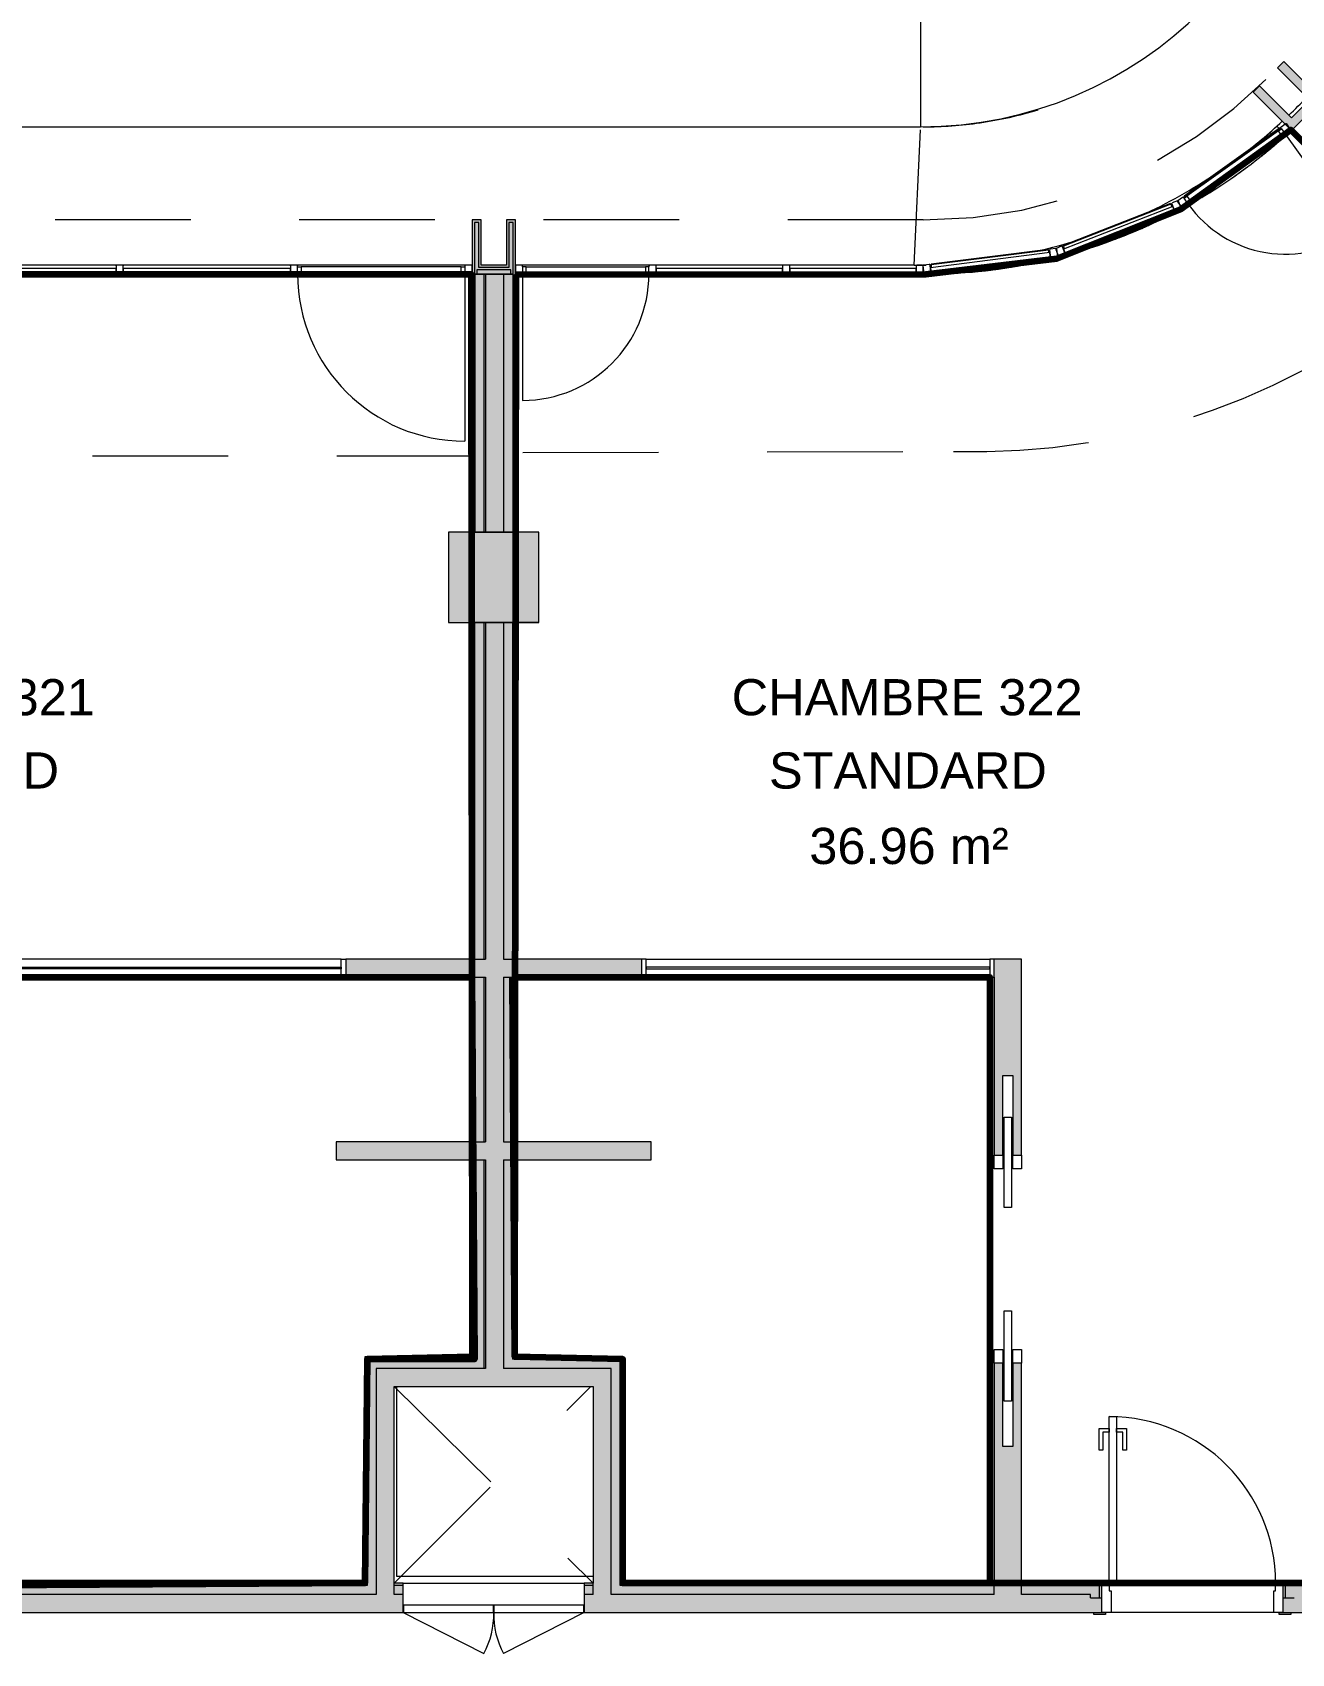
# Model space of a CAD drawing. Header units: metres. Extents: x -227.9 to -140, y 38 to 92.1.
# Drawn here: x -188.47 to -181.51, y 51.89 to 60.85 of the extents above; entities that cross this region are included whole.
import ezdxf

# ---------------------------------------------------------------- set-up
doc = ezdxf.new("R2010")
doc.units = ezdxf.units.M
doc.linetypes.add('JIS_02_0.7', pattern=[1.35, 0.75, -0.6])
for name, color, linetype, lineweight in [('A-AREA-IDEN', 7, 'Continuous', 9), ('A-COLS', 7, 'Continuous', 5), ('A-DOOR', 7, 'Continuous', 5), ('A-FLOR', 7, 'Continuous', 5), ('A-GLAZ', 7, 'Continuous', 5), ('A-GLAZ-CURT', 7, 'Continuous', 5), ('A-GLAZ-CWMG', 7, 'Continuous', 5), ('A-ROOF', 7, 'Continuous', 5), ('A-WALL', 7, 'Continuous', 5), ('A-WALL-PATT', 7, 'Continuous', 13), ('I-WALL', 7, 'Continuous', 5), ('S-COLS', 7, 'Continuous', 5)]:
    doc.layers.add(name, color=color, linetype=linetype, lineweight=lineweight)
doc.layers.add('A-DETL', color=94, linetype='Continuous', lineweight=5, true_color=0x00a600)
doc.layers.add('A-DETL-MBND', color=9, linetype='Continuous', lineweight=5, true_color=0xc0c0c0)
doc.layers.add('Chambre', color=40, linetype='Continuous')
doc.layers.add('SDB', color=230, linetype='Continuous')
doc.styles.add('Arial_1', font='arial.ttf', dxfattribs={"height": 0.2})

msp = doc.modelspace()

# ---------------------------------------------------------------- hatches: boundary and pattern name
at = {"layer": 'A-COLS', "true_color": 0x808080}
msp.add_hatch(color=8, dxfattribs=at).paths.add_polyline_path([(-181.5088, 60.3085), (-181.3391, 60.4782), (-181.5513, 60.6904), (-181.5866, 60.655), (-181.4098, 60.4782), (-181.5088, 60.3792), (-181.6856, 60.556), (-181.721, 60.5206), (-181.5414, 60.3411)])
at = {"layer": 'A-WALL', "true_color": 0x808080}
for points in [[(-186.0394, 59.5135), (-186.0264, 59.5135), (-186.0264, 59.8005), (-186.0024, 59.8005), (-186.0024, 59.5505), (-185.8364, 59.5505), (-185.8364, 59.8005), (-185.8124, 59.8005), (-185.8124, 59.5135), (-185.7994, 59.5135), (-185.7994, 59.8135), (-185.8494, 59.8135), (-185.8494, 59.5635), (-185.9894, 59.5635), (-185.9894, 59.8135), (-186.0394, 59.8135), (-186.0394, 59.5701)], [(-186.0134, 59.5135), (-186.0134, 59.5375), (-185.8254, 59.5375), (-185.8254, 59.5135), (-185.8124, 59.5135), (-185.8124, 59.8005), (-185.8364, 59.8005), (-185.8364, 59.5505), (-186.0024, 59.5505), (-186.0024, 59.8005), (-186.0264, 59.8005), (-186.0264, 59.5135), (-186.0244, 59.5135)], [(-185.9644, 59.5135), (-185.8254, 59.5135), (-185.8254, 59.5375), (-186.0134, 59.5375), (-186.0134, 59.5135), (-185.9744, 59.5135)]]:
    msp.add_hatch(color=8, dxfattribs=at).paths.add_polyline_path(points)
at = {"layer": 'A-WALL-PATT', "lineweight": 5, "true_color": 0xaaaaaa}
msp.add_hatch(color=253, dxfattribs=at).paths.add_polyline_path([(-185.9744, 58.0885), (-185.9644, 58.0885), (-185.9644, 59.5135), (-185.9744, 59.5135), (-185.9744, 58.4985)])
h = msp.add_hatch(color=253, dxfattribs=at)
h.paths.add_polyline_path([(-185.9647, 53.4646), (-185.9647, 54.6175), (-185.9747, 54.6175), (-185.9747, 53.4646)])
h.paths.add_polyline_path([(-185.9747, 54.7175), (-185.9647, 54.7175), (-185.9647, 55.6275), (-185.9747, 55.6275), (-185.9747, 55.2836)])
h.paths.add_polyline_path([(-185.9647, 55.7275), (-185.9647, 57.5876), (-185.9747, 57.5876), (-185.9747, 55.7275)])
at = {"layer": 'I-WALL', "true_color": 0xaaaaaa}
for points in [[(-186.0244, 58.0885), (-186.0244, 59.5135), (-186.0374, 59.5135), (-186.0374, 58.0885)], [(-186.0244, 58.0885), (-185.9744, 58.0885), (-185.9744, 59.5135), (-186.0244, 59.5135), (-186.0244, 58.4985)], [(-185.9644, 58.0885), (-185.8644, 58.0885), (-185.8644, 59.5135), (-185.9644, 59.5135), (-185.9644, 58.4985)], [(-185.8144, 58.0885), (-185.8144, 59.5135), (-185.8644, 59.5135), (-185.8644, 58.0885)], [(-185.8144, 58.0885), (-185.8014, 58.0885), (-185.8014, 59.5135), (-185.8144, 59.5135), (-185.8144, 58.4985)], [(-185.9647, 53.4646), (-185.8647, 53.4646), (-185.8647, 57.5876), (-185.9647, 57.5876), (-185.9647, 53.5276)], [(-185.9647, 54.6175), (-185.9647, 54.7175), (-186.7897, 54.7175), (-186.7897, 54.6175), (-185.9747, 54.6175)], [(-185.8147, 54.6175), (-185.0497, 54.6175), (-185.0497, 54.7175), (-185.8647, 54.7175), (-185.8647, 54.6175)], [(-186.6324, 52.2776), (-186.6194, 52.2776), (-186.6194, 53.5276), (-186.6324, 53.5276), (-186.6324, 53.1404)], [(-186.6194, 52.2646), (-186.5694, 52.2646), (-186.5694, 53.5146), (-186.6194, 53.5146), (-186.6194, 52.2776)], [(-185.2064, 52.2776), (-185.2064, 53.5146), (-185.2194, 53.5146), (-185.2194, 52.2776)], [(-186.5694, 52.2146), (-186.4694, 52.2146), (-186.4694, 53.4646), (-186.5694, 53.4646), (-186.5694, 52.2646)], [(-185.3694, 53.3646), (-185.2694, 53.3646), (-185.2694, 53.4646), (-186.4694, 53.4646), (-186.4694, 53.3646), (-185.7176, 53.3646)], [(-185.2694, 52.2646), (-185.2194, 52.2646), (-185.2194, 53.4646), (-185.2694, 53.4646), (-185.2694, 52.2776)], [(-185.3694, 52.2146), (-185.2694, 52.2146), (-185.2694, 53.3646), (-185.3694, 53.3646), (-185.3694, 52.2646)]]:
    msp.add_hatch(color=253, dxfattribs=at).paths.add_polyline_path(points)
h = msp.add_hatch(color=253, dxfattribs=at)
h.paths.add_polyline_path([(-186.0247, 53.5276), (-186.0247, 54.6175), (-186.0377, 54.6175), (-186.0377, 53.5276)])
h.paths.add_polyline_path([(-186.0377, 54.7175), (-186.0247, 54.7175), (-186.0247, 55.6275), (-186.0377, 55.6275), (-186.0377, 55.2836)])
h.paths.add_polyline_path([(-186.0247, 55.7275), (-186.0247, 57.5876), (-186.0377, 57.5876), (-186.0377, 55.7275)])
h = msp.add_hatch(color=253, dxfattribs=at)
h.paths.add_polyline_path([(-185.9747, 53.5146), (-185.9747, 54.6175), (-186.0247, 54.6175), (-186.0247, 53.5146)])
h.paths.add_polyline_path([(-186.0247, 54.7175), (-185.9747, 54.7175), (-185.9747, 55.6275), (-186.0247, 55.6275), (-186.0247, 55.2836)])
h.paths.add_polyline_path([(-185.9747, 55.7275), (-185.9747, 57.5876), (-186.0247, 57.5876), (-186.0247, 55.7275)])
h = msp.add_hatch(color=253, dxfattribs=at)
h.paths.add_polyline_path([(-185.8147, 53.5146), (-185.8147, 54.6175), (-185.8647, 54.6175), (-185.8647, 53.5146)])
h.paths.add_polyline_path([(-185.8147, 54.7175), (-185.8147, 55.6275), (-185.8647, 55.6275), (-185.8647, 54.7175)])
h.paths.add_polyline_path([(-185.8147, 55.7275), (-185.8147, 57.5876), (-185.8647, 57.5876), (-185.8647, 55.7275)])
h = msp.add_hatch(color=253, dxfattribs=at)
h.paths.add_polyline_path([(-185.8147, 53.5276), (-185.8017, 53.5276), (-185.8017, 54.6175), (-185.8147, 54.6175), (-185.8147, 53.6762)])
h.paths.add_polyline_path([(-185.8147, 54.7175), (-185.8017, 54.7175), (-185.8017, 55.6275), (-185.8147, 55.6275), (-185.8147, 55.2836)])
h.paths.add_polyline_path([(-185.8017, 55.7275), (-185.8017, 57.5876), (-185.8147, 57.5876), (-185.8147, 55.7275)])
h = msp.add_hatch(color=253, dxfattribs=at)
h.paths.add_polyline_path([(-188.6877, 55.6275), (-188.6877, 55.7275), (-188.8377, 55.7275), (-188.8377, 55.6275)])
h.paths.add_polyline_path([(-186.7377, 55.6275), (-185.9647, 55.6275), (-185.9647, 55.7275), (-186.7377, 55.7275)])
h = msp.add_hatch(color=253, dxfattribs=at)
h.paths.add_polyline_path([(-183.0017, 55.6275), (-183.0017, 55.7275), (-183.1517, 55.7275), (-183.1517, 55.6275)])
h.paths.add_polyline_path([(-185.8017, 55.6275), (-185.1017, 55.6275), (-185.1017, 55.7275), (-185.8647, 55.7275), (-185.8647, 55.6275), (-185.8147, 55.6275)])
h = msp.add_hatch(color=253, dxfattribs=at)
h.paths.add_polyline_path([(-183.1517, 52.2146), (-183.0017, 52.2146), (-183.0017, 53.4934), (-183.0492, 53.4934), (-183.0492, 53.0334), (-183.1042, 53.0334), (-183.1042, 53.4934), (-183.1517, 53.4934), (-183.1517, 52.2646)])
h.paths.add_polyline_path([(-183.0017, 54.6434), (-183.0017, 55.6275), (-183.1517, 55.6275), (-183.1517, 54.6434), (-183.1042, 54.6434), (-183.1042, 55.0834), (-183.0492, 55.0834), (-183.0492, 54.6434)])
h = msp.add_hatch(color=253, dxfattribs=at)
h.paths.add_polyline_path([(-185.2194, 53.5146), (-185.2064, 53.5146), (-185.2064, 53.5276), (-185.8147, 53.5276), (-185.8147, 53.5146), (-185.7176, 53.5146)])
h.paths.add_polyline_path([(-186.4694, 53.5146), (-186.0247, 53.5146), (-186.0247, 53.5276), (-186.6194, 53.5276), (-186.6194, 53.5146), (-186.5399, 53.5146)])
h = msp.add_hatch(color=253, dxfattribs=at)
h.paths.add_polyline_path([(-185.2694, 53.4646), (-185.2194, 53.4646), (-185.2194, 53.5146), (-185.8647, 53.5146), (-185.8647, 53.4646), (-185.7176, 53.4646)])
h.paths.add_polyline_path([(-186.4694, 53.4646), (-185.9747, 53.4646), (-185.9747, 53.5146), (-186.5694, 53.5146), (-186.5694, 53.4646), (-186.5399, 53.4646)])
h = msp.add_hatch(color=253, dxfattribs=at)
h.paths.add_polyline_path([(-181.4934, 52.1961), (-181.4934, 52.2146), (-180.6325, 52.2146), (-180.6325, 52.2646), (-181.5434, 52.2646), (-181.5434, 52.1961)])
h.paths.add_polyline_path([(-182.6194, 52.1961), (-182.5694, 52.1961), (-182.5694, 52.2646), (-183.0017, 52.2646), (-183.0017, 52.2146), (-182.6194, 52.2146)])
h.paths.add_polyline_path([(-189.2694, 52.1961), (-189.2194, 52.1961), (-189.2194, 52.2146), (-188.8377, 52.2146), (-188.8377, 52.2646), (-189.2694, 52.2646)])
h.paths.add_polyline_path([(-190.2954, 52.1961), (-190.2954, 52.2646), (-190.9647, 52.2646), (-190.9647, 52.2146), (-190.3454, 52.2146), (-190.3454, 52.1961)])
h.paths.add_polyline_path([(-192.7694, 52.1961), (-192.7694, 52.2646), (-193.2014, 52.2646), (-193.2014, 52.2146), (-192.8194, 52.2146), (-192.8194, 52.1961)])
h.paths.add_polyline_path([(-191.6934, 52.1961), (-191.6934, 52.2146), (-191.0747, 52.2146), (-191.0747, 52.2646), (-191.7434, 52.2646), (-191.7434, 52.1961)])
h.paths.add_polyline_path([(-200.5454, 52.1961), (-200.4954, 52.1961), (-200.4954, 52.2646), (-201.1644, 52.2646), (-201.1644, 52.2146), (-200.5454, 52.2146)])
h.paths.add_polyline_path([(-202.9694, 52.1961), (-202.9694, 52.2646), (-203.4064, 52.2646), (-203.4064, 52.2146), (-203.0194, 52.2146), (-203.0194, 52.1961), (-202.9855, 52.1961)])
h.paths.add_polyline_path([(-199.4694, 52.1961), (-199.4194, 52.1961), (-199.4194, 52.2146), (-199.0374, 52.2146), (-199.0374, 52.2646), (-199.4694, 52.2646)])
h.paths.add_polyline_path([(-201.9434, 52.1961), (-201.8934, 52.1961), (-201.8934, 52.2146), (-201.2744, 52.2146), (-201.2744, 52.2646), (-201.9434, 52.2646)])
h.paths.add_polyline_path([(-207.0969, 52.1961), (-207.0539, 52.1961), (-207.0539, 52.2146), (-206.9544, 52.2146), (-206.9544, 52.2646), (-207.1039, 52.2646), (-207.1039, 52.1961)])
h.paths.add_polyline_path([(-208.5299, 52.1961), (-208.5299, 52.2646), (-216.9694, 52.2646), (-216.9694, 52.2146), (-208.5799, 52.2146), (-208.5799, 52.1961)])
h.paths.add_polyline_path([(-183.1517, 52.2146), (-183.1517, 52.2646), (-185.2694, 52.2646), (-185.2694, 52.2146), (-183.2507, 52.2146)])
h.paths.add_polyline_path([(-185.3694, 52.2146), (-185.3694, 52.2646), (-185.4194, 52.2646), (-185.4194, 52.2146)])
h.paths.add_polyline_path([(-186.4694, 52.2146), (-186.4194, 52.2146), (-186.4194, 52.2646), (-186.4694, 52.2646)])
h.paths.add_polyline_path([(-186.5694, 52.2146), (-186.5694, 52.2646), (-188.6877, 52.2646), (-188.6877, 52.2146), (-187.3622, 52.2146)])
h.paths.add_polyline_path([(-193.3514, 52.2146), (-193.3514, 52.2646), (-195.4694, 52.2646), (-195.4694, 52.2146), (-193.9404, 52.2146)])
h.paths.add_polyline_path([(-195.6194, 52.2146), (-195.5694, 52.2146), (-195.5694, 52.2646), (-195.6194, 52.2646)])
h.paths.add_polyline_path([(-197.2295, 52.2146), (-196.7694, 52.2146), (-196.7694, 52.2646), (-198.8874, 52.2646), (-198.8874, 52.2146), (-198.8741, 52.2146)])
h.paths.add_polyline_path([(-196.6694, 52.2146), (-196.6194, 52.2146), (-196.6194, 52.2646), (-196.6694, 52.2646)])
h.paths.add_polyline_path([(-203.5564, 52.2146), (-203.5564, 52.2646), (-205.6694, 52.2646), (-205.6694, 52.2146), (-203.8078, 52.2146)])
h.paths.add_polyline_path([(-205.8119, 52.2146), (-205.7694, 52.2146), (-205.7694, 52.2646), (-205.8119, 52.2646)])
h.paths.add_polyline_path([(-206.8119, 52.2146), (-206.8119, 52.2646), (-206.8544, 52.2646), (-206.8544, 52.2146)])
h = msp.add_hatch(color=253, dxfattribs=at)
h.paths.add_polyline_path([(-181.5564, 52.1961), (-181.5434, 52.1961), (-181.5434, 52.2646), (-180.6825, 52.2646), (-180.6825, 52.2776), (-181.5564, 52.2776), (-181.5564, 52.2338)])
h.paths.add_polyline_path([(-182.5694, 52.1961), (-182.5564, 52.1961), (-182.5564, 52.2776), (-183.0017, 52.2776), (-183.0017, 52.2646), (-182.5694, 52.2646), (-182.5694, 52.2338)])
h.paths.add_polyline_path([(-189.2694, 52.1961), (-189.2694, 52.2646), (-188.8377, 52.2646), (-188.8377, 52.2776), (-189.2824, 52.2776), (-189.2824, 52.1961)])
h.paths.add_polyline_path([(-192.7564, 52.1961), (-192.7564, 52.2776), (-193.2014, 52.2776), (-193.2014, 52.2646), (-192.7694, 52.2646), (-192.7694, 52.1961)])
h.paths.add_polyline_path([(-190.2824, 52.1961), (-190.2824, 52.2776), (-190.9147, 52.2776), (-190.9147, 52.2646), (-190.2954, 52.2646), (-190.2954, 52.1961)])
h.paths.add_polyline_path([(-191.7564, 52.1961), (-191.7434, 52.1961), (-191.7434, 52.2646), (-191.1247, 52.2646), (-191.1247, 52.2776), (-191.7564, 52.2776), (-191.7564, 52.2338)])
h.paths.add_polyline_path([(-200.4824, 52.1961), (-200.4824, 52.2776), (-201.1144, 52.2776), (-201.1144, 52.2646), (-200.4954, 52.2646), (-200.4954, 52.1961)])
h.paths.add_polyline_path([(-201.9434, 52.1961), (-201.9434, 52.2646), (-201.3244, 52.2646), (-201.3244, 52.2776), (-201.9564, 52.2776), (-201.9564, 52.1961)])
h.paths.add_polyline_path([(-202.9564, 52.1961), (-202.9564, 52.2776), (-203.4064, 52.2776), (-203.4064, 52.2646), (-202.9694, 52.2646), (-202.9694, 52.1961)])
h.paths.add_polyline_path([(-199.4824, 52.1961), (-199.4694, 52.1961), (-199.4694, 52.2646), (-199.0374, 52.2646), (-199.0374, 52.2776), (-199.4824, 52.2776), (-199.4824, 52.2338)])
h.paths.add_polyline_path([(-207.1039, 52.1961), (-207.1039, 52.2646), (-207.0044, 52.2646), (-207.0044, 52.2776), (-207.1169, 52.2776), (-207.1169, 52.1961)])
h.paths.add_polyline_path([(-208.5169, 52.1961), (-208.5169, 52.2776), (-216.9194, 52.2776), (-216.9194, 52.2646), (-208.5299, 52.2646), (-208.5299, 52.1961)])
h.paths.add_polyline_path([(-183.1517, 52.2646), (-183.1517, 52.2776), (-185.2194, 52.2776), (-185.2194, 52.2646), (-183.2507, 52.2646)])
h.paths.add_polyline_path([(-185.4194, 52.2646), (-185.3694, 52.2646), (-185.3694, 52.2776), (-185.4194, 52.2776)])
h.paths.add_polyline_path([(-186.4694, 52.2646), (-186.4194, 52.2646), (-186.4194, 52.2776), (-186.4694, 52.2776)])
h.paths.add_polyline_path([(-186.6194, 52.2646), (-186.6194, 52.2776), (-188.6877, 52.2776), (-188.6877, 52.2646), (-187.3622, 52.2646)])
h.paths.add_polyline_path([(-195.585, 52.2646), (-195.5694, 52.2646), (-195.5694, 52.2776), (-195.6194, 52.2776), (-195.6194, 52.2646)])
h.paths.add_polyline_path([(-195.4194, 52.2646), (-193.3514, 52.2646), (-193.3514, 52.2776), (-195.4194, 52.2776)])
h.paths.add_polyline_path([(-196.8194, 52.2646), (-196.8194, 52.2776), (-198.8874, 52.2776), (-198.8874, 52.2646), (-197.2295, 52.2646)])
h.paths.add_polyline_path([(-196.6694, 52.2646), (-196.6194, 52.2646), (-196.6194, 52.2776), (-196.6694, 52.2776)])
h.paths.add_polyline_path([(-203.5564, 52.2646), (-203.5564, 52.2776), (-205.6194, 52.2776), (-205.6194, 52.2646), (-203.8078, 52.2646)])
h.paths.add_polyline_path([(-206.8119, 52.2646), (-206.8119, 52.2776), (-206.8544, 52.2776), (-206.8544, 52.2646)])
h.paths.add_polyline_path([(-205.7694, 52.2646), (-205.7694, 52.2776), (-205.8119, 52.2776), (-205.8119, 52.2646)])
h = msp.add_hatch(color=253, dxfattribs=at)
h.paths.add_polyline_path([(-180.5325, 52.1146), (-180.5325, 52.2146), (-181.4934, 52.2146), (-181.4934, 52.1961), (-181.5564, 52.1961), (-181.5564, 52.1146), (-180.7839, 52.1146)])
h.paths.add_polyline_path([(-182.5564, 52.1146), (-182.5564, 52.1961), (-182.6194, 52.1961), (-182.6194, 52.2146), (-185.4194, 52.2146), (-185.4194, 52.1146), (-182.6014, 52.1146)])
h.paths.add_polyline_path([(-187.3622, 52.1146), (-186.4194, 52.1146), (-186.4194, 52.2146), (-189.2194, 52.2146), (-189.2194, 52.1961), (-189.2824, 52.1961), (-189.2824, 52.1146), (-189.0067, 52.1146)])
h.paths.add_polyline_path([(-191.0624, 52.1146), (-190.2824, 52.1146), (-190.2824, 52.1961), (-190.3454, 52.1961), (-190.3454, 52.2146), (-191.6934, 52.2146), (-191.6934, 52.1961), (-191.7564, 52.1961), (-191.7564, 52.1146), (-191.4736, 52.1146)])
h.paths.add_polyline_path([(-193.9404, 52.1146), (-192.7564, 52.1146), (-192.7564, 52.1961), (-192.8194, 52.1961), (-192.8194, 52.2146), (-195.6194, 52.2146), (-195.6194, 52.1146), (-195.585, 52.1146)])
h.paths.add_polyline_path([(-197.2295, 52.1146), (-196.6194, 52.1146), (-196.6194, 52.2146), (-199.4194, 52.2146), (-199.4194, 52.1961), (-199.4824, 52.1961), (-199.4824, 52.1146), (-198.8741, 52.1146)])
h.paths.add_polyline_path([(-201.9564, 52.1146), (-200.4824, 52.1146), (-200.4824, 52.1961), (-200.5454, 52.1961), (-200.5454, 52.2146), (-201.8934, 52.2146), (-201.8934, 52.1961), (-201.9564, 52.1961)])
h.paths.add_polyline_path([(-202.9855, 52.1146), (-202.9564, 52.1146), (-202.9564, 52.1961), (-203.0194, 52.1961), (-203.0194, 52.2146), (-205.8119, 52.2146), (-205.8119, 52.1146), (-203.0014, 52.1146)])
h.paths.add_polyline_path([(-206.8119, 52.1146), (-206.8119, 52.2146), (-207.0539, 52.2146), (-207.0539, 52.1961), (-207.1169, 52.1951), (-207.1169, 52.1146), (-207.0969, 52.1146)])
h.paths.add_polyline_path([(-208.7415, 52.1146), (-208.5169, 52.1146), (-208.5169, 52.1961), (-208.5799, 52.1961), (-208.5799, 52.2146), (-217.0694, 52.2146), (-217.0694, 52.1146), (-212.0306, 52.1146)])
at = {"layer": 'S-COLS', "true_color": 0x808080}
msp.add_hatch(color=8, dxfattribs=at).paths.add_polyline_path([(-186.1691, 57.5885), (-185.6691, 57.5885), (-185.6691, 58.0885), (-186.1691, 58.0885)])

# ---------------------------------------------------------------- linework, layer by layer
at = {"layer": 'A-COLS', "lineweight": 13}
for p, q in [((-181.5513, 60.6904), (-181.5866, 60.655)), ((-181.3391, 60.4782), (-181.5513, 60.6904)), ((-181.5866, 60.655), (-181.4098, 60.4782)), ((-181.6856, 60.556), (-181.721, 60.5206)), ((-181.721, 60.5206), (-181.5088, 60.3085)), ((-181.5088, 60.3792), (-181.6856, 60.556)), ((-181.4098, 60.4782), (-181.5088, 60.3792)), ((-181.5088, 60.3085), (-181.3391, 60.4782))]:
    msp.add_line(p, q, dxfattribs=at)
at = {"layer": 'A-DETL', "color": 7, "linetype": 'JIS_02_0.7'}
for p, q in [((-183.5441, 59.8135), (-203.5941, 59.8135)), ((-186.4694, 52.2776), (-185.3824, 53.3646)), ((-186.4694, 53.3646), (-185.3694, 52.2776))]:
    msp.add_line(p, q, dxfattribs=at)
at = {"layer": 'A-DETL', "color": 9, "linetype": 'JIS_02_0.7', "lineweight": 9, "true_color": 0xc0c0c0}
for p, q in [((-185.7578, 58.5279), (-183.3778, 58.5342)), ((-186.0374, 58.5085), (-190.8874, 58.5085))]:
    msp.add_line(p, q, dxfattribs=at)
at = {"layer": 'A-DETL', "color": 7, "linetype": 'JIS_02_0.7'}
msp.add_arc((-183.5441, 62.5135), 2.7, 270, 360, dxfattribs=at)
at = {"layer": 'A-DETL', "color": 9, "linetype": 'JIS_02_0.7', "lineweight": 9, "true_color": 0xc0c0c0}
msp.add_arc((-183.2579, 62.4121), 3.8798, 268.22916, 311.33427, dxfattribs=at)
at = {"layer": 'A-DETL-MBND'}
msp.add_line((-183.5591, 61.0285), (-183.5591, 60.3285), dxfattribs=at)
at = {"layer": 'A-DOOR', "color": 9, "true_color": 0xc0c0c0}
for p, q in [((-181.5809, 60.3062), (-182.0866, 59.9455)), ((-182.0633, 59.913), (-181.5577, 60.2737)), ((-186.0994, 59.5548), (-186.9834, 59.5548)), ((-186.9834, 59.5148), (-186.0994, 59.5148)), ((-185.7394, 59.5548), (-185.081, 59.5548)), ((-185.081, 59.5148), (-185.7394, 59.5148)), ((-183.1517, 54.6434), (-183.1042, 54.6434)), ((-183.1517, 54.5684), (-183.1517, 54.6434)), ((-183.1042, 54.6434), (-183.1042, 54.5684)), ((-183.0492, 54.6434), (-183.0017, 54.6434)), ((-183.0492, 54.5684), (-183.0492, 54.6434)), ((-183.0017, 54.6434), (-183.0017, 54.5684)), ((-183.1042, 54.5684), (-183.1517, 54.5684)), ((-183.0017, 54.5684), (-183.0492, 54.5684)), ((-183.1517, 53.5684), (-183.1042, 53.5684)), ((-183.1517, 53.4934), (-183.1517, 53.5684)), ((-183.1042, 53.5684), (-183.1042, 53.4934)), ((-183.0492, 53.5684), (-183.0017, 53.5684)), ((-183.0492, 53.4934), (-183.0492, 53.5684)), ((-183.0017, 53.5684), (-183.0017, 53.4934)), ((-183.1042, 53.4934), (-183.1517, 53.4934)), ((-183.0017, 53.4934), (-183.0492, 53.4934)), ((-182.6014, 52.2876), (-182.5364, 52.2876)), ((-182.6014, 52.2776), (-182.6014, 52.2876)), ((-182.5364, 52.2776), (-182.6014, 52.2776)), ((-182.5564, 52.1146), (-182.5564, 52.2776)), ((-182.5564, 52.2776), (-182.5164, 52.2776)), ((-182.5364, 52.2876), (-182.5364, 52.2776)), ((-182.5164, 52.2776), (-182.5164, 52.2338)), ((-181.5964, 52.2776), (-181.5564, 52.2776)), ((-181.5964, 52.2338), (-181.5964, 52.2776)), ((-181.5764, 52.2876), (-181.5114, 52.2876)), ((-181.5764, 52.2776), (-181.5764, 52.2876)), ((-181.5114, 52.2776), (-181.5764, 52.2776)), ((-181.5564, 52.2776), (-181.5564, 52.1146)), ((-181.5114, 52.2876), (-181.5114, 52.2776)), ((-182.5164, 52.2338), (-182.5064, 52.2338)), ((-182.5064, 52.2338), (-182.5064, 52.1146)), ((-181.6064, 52.2338), (-181.5964, 52.2338)), ((-181.6064, 52.1146), (-181.6064, 52.2338)), ((-186.4194, 52.1146), (-185.9739, 51.8876)), ((-185.4194, 52.1146), (-185.8649, 51.8876)), ((-182.6014, 52.1146), (-182.5364, 52.1146)), ((-182.6014, 52.1046), (-182.6014, 52.1146)), ((-182.5364, 52.1046), (-182.6014, 52.1046)), ((-182.5064, 52.1146), (-182.5564, 52.1146)), ((-182.5364, 52.1146), (-182.5364, 52.1046)), ((-181.5564, 52.1146), (-181.6064, 52.1146)), ((-181.5764, 52.1146), (-181.5114, 52.1146)), ((-181.5764, 52.1046), (-181.5764, 52.1146)), ((-181.5114, 52.1046), (-181.5764, 52.1046)), ((-181.5114, 52.1146), (-181.5114, 52.1046))]:
    msp.add_line(p, q, dxfattribs=at)
at = {"layer": 'A-DOOR', "color": 9, "lineweight": 9, "true_color": 0xc0c0c0}
for p, q in [((-181.5809, 60.3062), (-181.5646, 60.3178)), ((-181.5577, 60.2737), (-181.5809, 60.3062)), ((-181.5646, 60.3178), (-181.5414, 60.2853)), ((-181.5414, 60.2853), (-181.5577, 60.2737)), ((-182.1028, 59.9339), (-182.0866, 59.9455)), ((-182.0796, 59.9013), (-182.1028, 59.9339)), ((-182.0866, 59.9455), (-182.0633, 59.913)), ((-182.0633, 59.913), (-182.0796, 59.9013)), ((-187.0034, 59.5548), (-186.9834, 59.5548)), ((-187.0034, 59.5148), (-187.0034, 59.5548)), ((-186.9834, 59.5148), (-187.0034, 59.5148)), ((-186.9834, 59.5548), (-186.9834, 59.5148)), ((-186.0994, 59.5548), (-186.0794, 59.5548)), ((-186.0994, 59.5148), (-186.0994, 59.5548)), ((-186.0794, 59.5148), (-186.0994, 59.5148)), ((-186.0794, 59.5548), (-186.0794, 59.5148)), ((-185.7394, 59.5548), (-185.7594, 59.5548)), ((-185.7594, 59.5548), (-185.7594, 59.5148)), ((-185.7594, 59.5148), (-185.7394, 59.5148)), ((-185.7394, 59.5148), (-185.7394, 59.5548)), ((-185.061, 59.5548), (-185.081, 59.5548)), ((-185.081, 59.5548), (-185.081, 59.5148)), ((-185.081, 59.5148), (-185.061, 59.5148)), ((-185.061, 59.5148), (-185.061, 59.5548)), ((-185.9204, 52.1546), (-186.4174, 52.1546)), ((-186.4174, 52.1546), (-186.4174, 52.1146)), ((-186.4174, 52.1146), (-185.9204, 52.1146)), ((-185.9204, 52.1146), (-185.9204, 52.1546)), ((-185.9184, 52.1546), (-185.9184, 52.1146)), ((-185.4214, 52.1546), (-185.9184, 52.1546)), ((-185.9184, 52.1146), (-185.4214, 52.1146)), ((-185.4214, 52.1146), (-185.4214, 52.1546))]:
    msp.add_line(p, q, dxfattribs=at)
at = {"layer": 'A-DOOR'}
for p, q in [((-181.5414, 60.2853), (-181.1574, 59.7471)), ((-186.0794, 59.5148), (-186.0794, 58.5908)), ((-185.7594, 59.5148), (-185.7594, 58.8163)), ((-183.0967, 54.8534), (-183.0567, 54.8534)), ((-183.0967, 54.3534), (-183.0967, 54.8534)), ((-183.0567, 54.8534), (-183.0567, 54.3534)), ((-183.0567, 54.3534), (-183.0967, 54.3534)), ((-183.0967, 53.7834), (-183.0567, 53.7834)), ((-183.0967, 53.2834), (-183.0967, 53.7834)), ((-183.0567, 53.7834), (-183.0567, 53.2834)), ((-183.0567, 53.2834), (-183.0967, 53.2834)), ((-182.5164, 53.1976), (-182.4764, 53.1976)), ((-182.5164, 52.2776), (-182.5164, 53.1976)), ((-182.4764, 53.1976), (-182.4764, 52.2776)), ((-182.5714, 53.0126), (-182.5714, 53.1326)), ((-182.5714, 53.1326), (-182.5164, 53.1326)), ((-182.5514, 53.1126), (-182.5514, 53.0126)), ((-182.5164, 53.1126), (-182.5514, 53.1126)), ((-182.5164, 53.1326), (-182.5164, 53.1126)), ((-182.4764, 53.1326), (-182.4214, 53.1326)), ((-182.4764, 53.1126), (-182.4764, 53.1326)), ((-182.4414, 53.1126), (-182.4764, 53.1126)), ((-182.4414, 53.0126), (-182.4414, 53.1126)), ((-182.4214, 53.1326), (-182.4214, 53.0126)), ((-182.5514, 53.0126), (-182.5714, 53.0126)), ((-182.4214, 53.0126), (-182.4414, 53.0126)), ((-182.4764, 52.2776), (-182.5164, 52.2776))]:
    msp.add_line(p, q, dxfattribs=at)
for centre, radius, start, end in [((-181.5414, 60.2853), 0.6611, 215.5031, 305.5031), ((-186.0794, 59.5148), 0.924, 180, 270), ((-185.7594, 59.5148), 0.6984, 270, 360), ((-182.5164, 52.2776), 0.92, 0, 90)]:
    msp.add_arc(centre, radius, start, end, dxfattribs=at)
at = {"layer": 'A-DOOR', "color": 9, "true_color": 0xc0c0c0}
for centre, start, end in [((-186.3738, 52.1037), 331.62051, 1.37949), ((-185.465, 52.1037), 178.62051, 208.37949)]:
    msp.add_arc(centre, 0.4546, start, end, dxfattribs=at)
at = {"layer": 'A-FLOR', "lineweight": 9}
for p, q in [((-181.5903, 60.3327), (-181.5772, 60.3196)), ((-181.6183, 60.2901), (-181.6278, 60.2996)), ((-181.5768, 60.2486), (-181.5826, 60.2544)), ((-188.9354, 59.5135), (-188.0034, 59.5135)), ((-187.9714, 59.5135), (-187.0394, 59.5135)), ((-187.0074, 59.5135), (-186.0754, 59.5135)), ((-186.0434, 59.5135), (-186.0394, 59.5135)), ((-185.7994, 59.5135), (-185.7954, 59.5135)), ((-185.7634, 59.5135), (-185.057, 59.5135)), ((-185.025, 59.5135), (-184.3186, 59.5135)), ((-184.2866, 59.5135), (-183.5801, 59.5135)), ((-183.5481, 59.5135), (-183.5441, 59.5135)), ((-186.4547, 53.3638), (-185.3694, 53.3638)), ((-186.4547, 52.3138), (-186.4547, 53.3638)), ((-185.3694, 52.3138), (-186.4547, 52.3138))]:
    msp.add_line(p, q, dxfattribs=at)
at = {"layer": 'A-FLOR'}
msp.add_line((-185.6691, 57.5885), (-185.8017, 57.5876), dxfattribs=at)
at = {"layer": 'A-FLOR', "lineweight": 9}
for centre, radius, start, end in [((-183.3944, 62.5136), 2.8502, 309.69162, 310.45073), ((-183.5441, 62.5135), 3, 298.80737, 310.97771), ((-183.5441, 62.5135), 3, 298.39611, 298.53255), ((-183.5441, 62.5135), 3, 284.56027, 298.0677), ((-183.5441, 62.5135), 3, 270, 284.17239), ((-183.5441, 62.5135), 3, 284.30554, 284.51376)]:
    msp.add_arc(centre, radius, start, end, dxfattribs=at)
at = {"layer": 'A-FLOR'}
for start, end in [(311.10982, 312.29268), (308.17675, 309.39826), (304.52347, 305.81659), (300.86803, 302.23492), (298.35297, 298.58265), (293.54676, 295.07159), (297.20959, 298.26248), (289.87713, 291.48993), (282.49419, 284.32661), (286.19618, 287.90827), (270, 273.56309), (274.85885, 277.1633), (278.74593, 280.74496)]:
    msp.add_arc((-183.5441, 62.5135), 3, start, end, dxfattribs=at)
at = {"layer": 'A-GLAZ'}
for p, q in [((-186.7627, 55.7275), (-188.6627, 55.7275)), ((-185.0767, 55.7275), (-183.1767, 55.7275)), ((-188.6627, 55.6275), (-186.7627, 55.6275)), ((-183.1767, 55.6275), (-185.0767, 55.6275))]:
    msp.add_line(p, q, dxfattribs=at)
at = {"layer": 'A-GLAZ', "lineweight": 13}
for p, q in [((-188.6627, 55.6825), (-186.7627, 55.6825)), ((-186.7627, 55.6725), (-188.6627, 55.6725)), ((-186.7627, 55.7275), (-186.7377, 55.7275)), ((-186.7627, 55.6275), (-186.7627, 55.7275)), ((-186.7627, 55.6825), (-186.7627, 55.6725)), ((-186.7377, 55.7275), (-186.7377, 55.6275)), ((-185.0767, 55.7275), (-185.1017, 55.7275)), ((-185.1017, 55.7275), (-185.1017, 55.6275)), ((-185.0767, 55.6275), (-185.0767, 55.7275)), ((-183.1767, 55.6825), (-185.0767, 55.6825)), ((-185.0767, 55.6825), (-185.0767, 55.6725)), ((-185.0767, 55.6725), (-183.1767, 55.6725)), ((-183.1517, 55.7275), (-183.1767, 55.7275)), ((-183.1767, 55.7275), (-183.1767, 55.6275)), ((-183.1767, 55.6725), (-183.1767, 55.6825)), ((-183.1517, 55.6275), (-183.1517, 55.7275)), ((-186.7377, 55.6275), (-186.7627, 55.6275)), ((-185.1017, 55.6275), (-185.0767, 55.6275)), ((-183.1767, 55.6275), (-183.1517, 55.6275))]:
    msp.add_line(p, q, dxfattribs=at)
at = {"layer": 'A-GLAZ-CURT', "lineweight": 9}
for p, q in [((-182.1653, 59.8888), (-182.7694, 59.652)), ((-182.1543, 59.8608), (-182.1653, 59.8888)), ((-182.7584, 59.6241), (-182.1543, 59.8608)), ((-182.8443, 59.633), (-183.5052, 59.5495)), ((-182.8405, 59.6032), (-182.8443, 59.633)), ((-182.7694, 59.652), (-182.7584, 59.6241)), ((-188.0074, 59.5448), (-188.9314, 59.5448)), ((-188.9314, 59.5148), (-188.0074, 59.5148)), ((-188.0074, 59.5148), (-188.0074, 59.5448)), ((-187.0434, 59.5448), (-187.9674, 59.5448)), ((-187.9674, 59.5448), (-187.9674, 59.5148)), ((-187.9674, 59.5148), (-187.0434, 59.5148)), ((-187.0434, 59.5148), (-187.0434, 59.5448)), ((-184.3226, 59.5448), (-185.021, 59.5448)), ((-185.021, 59.5448), (-185.021, 59.5148)), ((-185.021, 59.5148), (-184.3226, 59.5148)), ((-184.3226, 59.5148), (-184.3226, 59.5448)), ((-183.5841, 59.5448), (-184.2826, 59.5448)), ((-184.2826, 59.5448), (-184.2826, 59.5148)), ((-184.2826, 59.5148), (-183.5841, 59.5148)), ((-183.5841, 59.5148), (-183.5841, 59.5448)), ((-183.5052, 59.5495), (-183.5015, 59.5198)), ((-183.5015, 59.5198), (-182.8405, 59.6032))]:
    msp.add_line(p, q, dxfattribs=at)
at = {"layer": 'A-GLAZ-CWMG'}
for p, q in [((-181.5748, 60.3213), (-181.8388, 60.133)), ((-181.5748, 60.3213), (-181.8388, 60.133)), ((-181.574, 60.3204), (-181.5748, 60.3213)), ((-181.5721, 60.3183), (-181.574, 60.3204)), ((-181.5721, 60.3183), (-181.8365, 60.1297)), ((-181.8098, 60.0923), (-181.5408, 60.2842)), ((-181.5408, 60.2842), (-181.8098, 60.0923)), ((-181.5689, 60.3148), (-181.5721, 60.3183)), ((-181.5408, 60.2842), (-181.5416, 60.285)), ((-181.8388, 60.133), (-182.1028, 59.9447)), ((-181.8388, 60.133), (-182.1028, 59.9447)), ((-181.8365, 60.1297), (-182.1009, 59.9411)), ((-182.0788, 59.9004), (-181.8098, 60.0923)), ((-181.8098, 60.0923), (-182.0788, 59.9004)), ((-182.1779, 59.904), (-182.4742, 59.7879)), ((-182.1779, 59.904), (-182.4742, 59.7879)), ((-182.176, 59.9004), (-182.4727, 59.7841)), ((-182.1774, 59.9029), (-182.1779, 59.904)), ((-182.176, 59.9004), (-182.1774, 59.9029)), ((-182.169, 59.8873), (-182.176, 59.9004)), ((-182.1028, 59.9447), (-182.1022, 59.9437)), ((-182.1022, 59.9437), (-182.1009, 59.9411)), ((-182.1009, 59.9411), (-182.0986, 59.9369)), ((-182.0793, 59.9014), (-182.0788, 59.9004)), ((-182.4742, 59.7879), (-182.7704, 59.6718)), ((-182.4742, 59.7879), (-182.7704, 59.6718)), ((-182.4727, 59.7841), (-182.7694, 59.6679)), ((-182.4559, 59.7413), (-182.154, 59.8596)), ((-182.154, 59.8596), (-182.4559, 59.7413)), ((-182.154, 59.8596), (-182.1546, 59.8607)), ((-182.7579, 59.623), (-182.4559, 59.7413)), ((-182.4559, 59.7413), (-182.7579, 59.623)), ((-183.1771, 59.6099), (-183.5012, 59.5689)), ((-183.1771, 59.6099), (-183.5012, 59.5689)), ((-183.1766, 59.6059), (-183.5012, 59.5649)), ((-182.853, 59.6508), (-183.1771, 59.6099)), ((-182.853, 59.6508), (-183.1771, 59.6099)), ((-182.852, 59.6468), (-183.1766, 59.6059)), ((-182.8527, 59.6496), (-182.853, 59.6508)), ((-182.852, 59.6468), (-182.8527, 59.6496)), ((-182.8483, 59.6324), (-182.852, 59.6468)), ((-182.7704, 59.6718), (-182.7701, 59.6706)), ((-182.7701, 59.6706), (-182.7694, 59.6679)), ((-182.7694, 59.6679), (-182.7657, 59.6535)), ((-182.7581, 59.6241), (-182.7579, 59.623)), ((-183.5012, 59.5689), (-183.5012, 59.5678)), ((-183.5012, 59.5678), (-183.5012, 59.5649)), ((-183.5012, 59.5649), (-183.5012, 59.5501)), ((-183.5012, 59.5197), (-183.5011, 59.5186)), ((-183.5011, 59.5186), (-183.1708, 59.5602)), ((-183.1708, 59.5602), (-183.5011, 59.5186)), ((-183.1708, 59.5602), (-182.8405, 59.6019)), ((-182.8405, 59.6019), (-183.1708, 59.5602)), ((-182.8405, 59.6019), (-182.8408, 59.6031))]:
    msp.add_line(p, q, dxfattribs=at)
at = {"layer": 'A-GLAZ-CWMG', "lineweight": 13, "extrusion": (0, 0, -1)}
for p, q in [((-181.5674, 60.3217), (-181.5646, 60.3178)), ((-181.5404, 60.3459), (-181.5664, 60.3273)), ((-181.5104, 60.3108), (-181.5348, 60.3449)), ((-181.5374, 60.2866), (-181.5114, 60.3052)), ((-182.1707, 59.9025), (-182.1553, 59.8634)), ((-182.1386, 59.9194), (-182.1684, 59.9077)), ((-182.1502, 59.8611), (-182.1204, 59.8728)), ((-182.1181, 59.878), (-182.1334, 59.9171)), ((-182.8461, 59.6476), (-182.8409, 59.6059)), ((-182.8109, 59.6561), (-182.8427, 59.6521)), ((-182.8364, 59.6024), (-182.8047, 59.6065)), ((-182.8012, 59.6109), (-182.8065, 59.6526)), ((-188.0074, 59.5595), (-188.0074, 59.5175)), ((-187.9714, 59.5635), (-188.0034, 59.5635)), ((-187.9674, 59.5175), (-187.9674, 59.5595)), ((-187.0434, 59.5595), (-187.0434, 59.5175)), ((-187.0074, 59.5635), (-187.0394, 59.5635)), ((-187.0034, 59.5548), (-187.0034, 59.5595)), ((-185.061, 59.5595), (-185.061, 59.5548)), ((-185.025, 59.5635), (-185.057, 59.5635)), ((-185.021, 59.5175), (-185.021, 59.5595)), ((-184.3226, 59.5595), (-184.3226, 59.5175)), ((-184.2866, 59.5635), (-184.3186, 59.5635)), ((-184.2826, 59.5175), (-184.2826, 59.5595)), ((-183.5841, 59.5595), (-183.5841, 59.5175)), ((-183.5481, 59.5635), (-183.5801, 59.5635)), ((-183.5441, 59.5175), (-183.5441, 59.5595)), ((-188.0034, 59.5135), (-187.9714, 59.5135)), ((-187.0394, 59.5135), (-187.0074, 59.5135)), ((-185.057, 59.5135), (-185.025, 59.5135)), ((-184.3186, 59.5135), (-184.2866, 59.5135)), ((-183.5801, 59.5135), (-183.5481, 59.5135))]:
    msp.add_line(p, q, dxfattribs=at)
at = {"layer": 'A-GLAZ-CWMG', "lineweight": 13}
for p, q in [((-182.1382, 59.9145), (-182.1138, 59.8803)), ((-182.1112, 59.9387), (-182.1372, 59.9201)), ((-182.1082, 59.8794), (-182.0821, 59.898)), ((-182.1028, 59.9339), (-182.1056, 59.9378)), ((-182.812, 59.6512), (-182.7967, 59.6121)), ((-182.78, 59.668), (-182.8098, 59.6564)), ((-182.7915, 59.6098), (-182.7617, 59.6215)), ((-182.7594, 59.6267), (-182.7748, 59.6658)), ((-186.0794, 59.5595), (-186.0794, 59.5548)), ((-186.0434, 59.5635), (-186.0754, 59.5635)), ((-186.0394, 59.5175), (-186.0394, 59.5595)), ((-185.7994, 59.5595), (-185.7994, 59.5175)), ((-185.7634, 59.5635), (-185.7954, 59.5635)), ((-185.7594, 59.5548), (-185.7594, 59.5595)), ((-183.5467, 59.5592), (-183.5415, 59.5175)), ((-183.5115, 59.5676), (-183.5433, 59.5636)), ((-183.537, 59.514), (-183.5053, 59.518)), ((-183.5018, 59.5225), (-183.5071, 59.5642)), ((-186.0754, 59.5135), (-186.0434, 59.5135)), ((-185.7954, 59.5135), (-185.7634, 59.5135))]:
    msp.add_line(p, q, dxfattribs=at)
at = {"layer": 'A-GLAZ-CWMG', "lineweight": 13, "extrusion": (0, 0, -1)}
for centre, start, end in [((181.5641, 60.324), 324.4969, 54.4969), ((181.5381, 60.3426), 54.4969, 144.4969), ((181.5397, 60.2898), 234.4969, 324.4969), ((181.5137, 60.3084), 144.4969, 234.4969), ((182.1669, 59.904), 338.60114, 68.60114), ((182.1371, 59.9156), 68.60114, 158.60114), ((182.1218, 59.8765), 158.60114, 248.60114), ((182.1516, 59.8649), 248.60114, 338.60114), ((182.8422, 59.6481), 352.80745, 82.80745), ((182.8369, 59.6064), 262.80745, 352.80745), ((182.8104, 59.6521), 82.80745, 172.80745), ((182.8052, 59.6104), 172.80745, 262.80745), ((188.0034, 59.5595), 360, 90), ((188.0034, 59.5175), 270, 0), ((187.9714, 59.5595), 90, 180), ((187.9714, 59.5175), 180, 270), ((187.0394, 59.5595), 360, 90), ((187.0394, 59.5175), 270, 0), ((187.0074, 59.5595), 90, 180), ((187.0074, 59.5175), 180, 270), ((185.057, 59.5595), 360, 90), ((185.057, 59.5175), 270, 360), ((185.025, 59.5595), 90, 180), ((185.025, 59.5175), 180, 270), ((184.3186, 59.5595), 360, 90), ((184.3186, 59.5175), 270, 360), ((184.2866, 59.5595), 90, 180), ((184.2866, 59.5175), 180, 270), ((183.5801, 59.5595), 360, 90), ((183.5801, 59.5175), 270, 360), ((183.5481, 59.5595), 90, 180), ((183.5481, 59.5175), 180, 270)]:
    msp.add_arc(centre, 0.004, start, end, dxfattribs=at)
at = {"layer": 'A-GLAZ-CWMG', "lineweight": 13}
for centre, start, end in [((-182.1349, 59.9169), 125.5031, 215.5031), ((-182.1105, 59.8827), 215.5031, 305.5031), ((-182.1088, 59.9354), 35.5031, 125.5031), ((-182.0845, 59.9013), 305.5031, 35.5031), ((-182.8083, 59.6526), 111.39886, 201.39886), ((-182.793, 59.6135), 201.39886, 291.39886), ((-182.7785, 59.6643), 21.39886, 111.39886), ((-182.7632, 59.6252), 291.39886, 21.39886), ((-186.0754, 59.5595), 90, 180), ((-186.0754, 59.5175), 180, 270), ((-186.0434, 59.5595), 0, 90), ((-186.0434, 59.5175), 270, 0), ((-185.7954, 59.5595), 90, 180), ((-185.7954, 59.5175), 180, 270), ((-185.7634, 59.5595), 360, 90), ((-185.7634, 59.5175), 270, 360), ((-183.5428, 59.5597), 97.19255, 187.19255), ((-183.5375, 59.518), 187.19255, 277.19255), ((-183.511, 59.5637), 7.19255, 97.19255), ((-183.5058, 59.522), 277.19255, 7.19255)]:
    msp.add_arc(centre, 0.004, start, end, dxfattribs=at)
at = {"layer": 'A-ROOF'}
for p, q in [((-203.5791, 60.3285), (-183.5591, 60.3285)), ((-188.0034, 59.5635), (-188.9354, 59.5635)), ((-187.0394, 59.5635), (-187.9714, 59.5635)), ((-186.0754, 59.5635), (-187.0074, 59.5635)), ((-186.0394, 59.5635), (-186.0434, 59.5635)), ((-185.7954, 59.5635), (-185.7994, 59.5635)), ((-185.057, 59.5635), (-185.7634, 59.5635)), ((-184.3186, 59.5635), (-185.025, 59.5635)), ((-183.5942, 59.5635), (-184.2866, 59.5635))]:
    msp.add_line(p, q, dxfattribs=at)
at = {"layer": 'A-ROOF', "color": 9, "linetype": 'JIS_02_0.7', "true_color": 0xc0c0c0}
msp.add_line((-183.5942, 59.5635), (-183.5591, 60.3285), dxfattribs=at)
at = {"layer": 'A-ROOF'}
for centre, radius, start, end in [((-183.5591, 62.5285), 2.2, 270, 360), ((-183.5942, 62.5635), 3, 313.66335, 316.3376), ((-183.5942, 62.5635), 3, 306.86654, 312.70729), ((-183.5942, 62.5635), 3, 295.28942, 304.47288), ((-183.5942, 62.5635), 3, 283.11263, 287.62488), ((-183.5942, 62.5635), 3, 270, 271.27106), ((-183.5942, 62.5635), 3, 271.6424, 271.77678)]:
    msp.add_arc(centre, radius, start, end, dxfattribs=at)
at = {"layer": 'A-WALL', "lineweight": 13}
for p, q in [((-186.0394, 59.8135), (-186.0394, 59.5135)), ((-185.9894, 59.8135), (-186.0394, 59.8135)), ((-185.9894, 59.5635), (-185.9894, 59.8135)), ((-185.7994, 59.8135), (-185.8494, 59.8135)), ((-185.8494, 59.8135), (-185.8494, 59.5635)), ((-185.7994, 59.5135), (-185.7994, 59.8135)), ((-185.8494, 59.5635), (-185.9894, 59.5635)), ((-186.0394, 59.5135), (-186.0374, 59.5135)), ((-185.8014, 59.5135), (-185.7994, 59.5135))]:
    msp.add_line(p, q, dxfattribs=at)
at = {"layer": 'A-WALL'}
for p, q in [((-186.0264, 59.8005), (-186.0264, 59.5135)), ((-186.0024, 59.8005), (-186.0264, 59.8005)), ((-186.0024, 59.5505), (-186.0024, 59.8005)), ((-185.8364, 59.8005), (-185.8364, 59.5505)), ((-185.8124, 59.8005), (-185.8364, 59.8005)), ((-185.8124, 59.5135), (-185.8124, 59.8005)), ((-186.0134, 59.5375), (-186.0134, 59.5135)), ((-185.8254, 59.5375), (-186.0134, 59.5375)), ((-185.8364, 59.5505), (-186.0024, 59.5505)), ((-185.8254, 59.5135), (-185.8254, 59.5375)), ((-186.0244, 59.5135), (-186.0244, 58.0885)), ((-186.0244, 59.5135), (-186.0134, 59.5135)), ((-186.0134, 59.5135), (-185.9744, 59.5135)), ((-185.9744, 59.5135), (-185.9744, 58.0885)), ((-185.9744, 59.5135), (-185.9644, 59.5135)), ((-185.9644, 59.5135), (-185.9644, 58.0885)), ((-185.9644, 59.5135), (-185.8644, 59.5135)), ((-185.8644, 59.5135), (-185.8644, 58.0885)), ((-185.8644, 59.5135), (-185.8254, 59.5135)), ((-185.8254, 59.5135), (-185.8144, 59.5135)), ((-185.8144, 59.5135), (-185.8144, 58.0885)), ((-186.0247, 57.5876), (-186.0247, 55.7275)), ((-185.9747, 57.5876), (-185.9747, 55.7275)), ((-185.9647, 57.5876), (-185.9647, 55.7275)), ((-185.8647, 57.5876), (-185.8647, 55.7275)), ((-185.8147, 57.5876), (-185.8147, 55.7275)), ((-186.0377, 55.7275), (-185.9647, 55.7275)), ((-185.8647, 55.7275), (-185.8017, 55.7275)), ((-186.0377, 55.6275), (-185.9647, 55.6275)), ((-186.0247, 55.6275), (-186.0247, 54.7175)), ((-185.9747, 55.6275), (-185.9747, 54.7175)), ((-185.9647, 55.6275), (-185.9647, 54.7175)), ((-185.8647, 55.6275), (-185.8647, 54.7175)), ((-185.8647, 55.6275), (-185.8017, 55.6275)), ((-185.8147, 55.6275), (-185.8147, 54.7175)), ((-186.0377, 54.7175), (-185.9647, 54.7175)), ((-185.8647, 54.7175), (-185.8017, 54.7175)), ((-186.0377, 54.6175), (-185.9647, 54.6175)), ((-186.0247, 54.6175), (-186.0247, 53.5146)), ((-185.9747, 54.6175), (-185.9747, 53.4646)), ((-185.9647, 54.6175), (-185.9647, 53.4646)), ((-185.8647, 54.6175), (-185.8647, 53.4646)), ((-185.8647, 54.6175), (-185.8017, 54.6175)), ((-185.8147, 54.6175), (-185.8147, 53.5146)), ((-186.6194, 53.5146), (-186.6194, 52.2646)), ((-186.0247, 53.5146), (-186.6194, 53.5146)), ((-185.2194, 53.5146), (-185.8147, 53.5146)), ((-185.2194, 52.2646), (-185.2194, 53.5146)), ((-186.5694, 53.4646), (-186.5694, 52.2146)), ((-185.9647, 53.4646), (-186.5694, 53.4646)), ((-185.2694, 53.4646), (-185.8647, 53.4646)), ((-185.2694, 52.2146), (-185.2694, 53.4646)), ((-186.6194, 52.2646), (-188.6877, 52.2646)), ((-186.4694, 52.2146), (-186.4694, 52.2776)), ((-186.4194, 52.2646), (-186.4694, 52.2646)), ((-185.3694, 52.2646), (-185.4194, 52.2646)), ((-185.3694, 52.2146), (-185.3694, 52.2776)), ((-183.1517, 52.2646), (-185.2194, 52.2646)), ((-183.1517, 52.2146), (-183.1517, 52.2776)), ((-183.0017, 52.2146), (-183.0017, 52.2776)), ((-182.5694, 52.2646), (-183.0017, 52.2646)), ((-182.5694, 52.1961), (-182.5694, 52.2646)), ((-181.5434, 52.2646), (-181.5434, 52.1961)), ((-180.6825, 52.2646), (-181.5434, 52.2646)), ((-186.5694, 52.2146), (-188.6877, 52.2146)), ((-186.4194, 52.2146), (-186.4694, 52.2146)), ((-185.3694, 52.2146), (-185.4194, 52.2146)), ((-183.1517, 52.2146), (-185.2694, 52.2146)), ((-182.6194, 52.2146), (-183.0017, 52.2146)), ((-182.6194, 52.1961), (-182.6194, 52.2146)), ((-182.6194, 52.1961), (-182.5564, 52.1961)), ((-181.5564, 52.1961), (-181.4934, 52.1961))]:
    msp.add_line(p, q, dxfattribs=at)
for radius, start, end in [(2.185, 278.28196, 286.90792), (2.185, 270, 278.26837), (3, 310.97596, 312.20794), (3, 308.37014, 310.30797), (3, 304.69836, 306.64274), (3, 301.02441, 302.97775), (3, 298.37866, 298.56635), (3, 298.64681, 299.31299), (3, 293.66605, 295.64842), (3, 297.34744, 298.18765), (3, 289.97783, 291.984), (3, 282.55749, 284.65559), (3, 286.27823, 288.31974), (3, 270, 273.66377), (3, 274.88347, 277.32762), (3, 278.79025, 280.99156)]:
    msp.add_arc((-183.5441, 62.5135), radius, start, end, dxfattribs=at)
at = {"layer": 'Chambre', "lineweight": 140}
for points in [[(-185.7954, 59.5127), (-183.5311, 59.5135), (-182.8069, 59.6), (-182.1196, 59.8733), (-181.5126, 60.3123), (-180.6955, 59.4989), (-180.6955, 52.2776), (-185.2064, 52.2776), (-185.2064, 53.5146), (-185.8017, 53.5276), (-185.7954, 59.5127)], [(-190.8994, 59.5135), (-186.0434, 59.5135), (-186.0377, 53.5276), (-186.6194, 53.5146), (-186.6324, 52.2776), (-190.9017, 52.2776), (-190.8994, 59.5135)]]:
    msp.add_lwpolyline(points, dxfattribs=at)
at = {"layer": 'I-WALL', "lineweight": 13}
for p, q in [((-186.0374, 59.5135), (-186.0374, 58.0885)), ((-185.8014, 58.0885), (-185.8014, 59.5135)), ((-186.0374, 58.0885), (-185.8014, 58.0885)), ((-185.8017, 57.5876), (-186.0377, 57.5876)), ((-186.0377, 57.5876), (-186.0377, 55.7275)), ((-185.8017, 55.7275), (-185.8017, 57.5876)), ((-186.0377, 55.7275), (-186.7377, 55.7275)), ((-185.1017, 55.7275), (-185.8017, 55.7275)), ((-183.0017, 55.7275), (-183.1517, 55.7275)), ((-183.0017, 54.6434), (-183.0017, 55.7275)), ((-186.7377, 55.6275), (-186.0377, 55.6275)), ((-186.0377, 55.6275), (-186.0377, 54.7175)), ((-185.8017, 54.7175), (-185.8017, 55.6275)), ((-185.8017, 55.6275), (-185.1017, 55.6275)), ((-183.1517, 55.6275), (-183.1517, 54.6434)), ((-183.1042, 54.6434), (-183.1042, 55.0834)), ((-183.1042, 55.0834), (-183.0492, 55.0834)), ((-183.0492, 55.0834), (-183.0492, 54.6434)), ((-186.0377, 54.7175), (-186.7897, 54.7175)), ((-186.7897, 54.7175), (-186.7897, 54.6175)), ((-185.0497, 54.7175), (-185.8017, 54.7175)), ((-185.0497, 54.6175), (-185.0497, 54.7175)), ((-186.7897, 54.6175), (-186.0377, 54.6175)), ((-186.0377, 54.6175), (-186.0377, 53.5276)), ((-185.8017, 53.5276), (-185.8017, 54.6175)), ((-185.8017, 54.6175), (-185.0497, 54.6175)), ((-186.6324, 53.5276), (-186.6324, 52.2776)), ((-186.0377, 53.5276), (-186.6324, 53.5276)), ((-185.2064, 53.5276), (-185.8017, 53.5276)), ((-185.2064, 52.2776), (-185.2064, 53.5276)), ((-183.1517, 53.4934), (-183.1517, 52.2776)), ((-183.1042, 53.0334), (-183.1042, 53.4934)), ((-183.0492, 53.4934), (-183.0492, 53.0334)), ((-183.0017, 52.2776), (-183.0017, 53.4934)), ((-186.4694, 52.2776), (-186.4694, 53.3646)), ((-186.4694, 53.3646), (-185.3694, 53.3646)), ((-185.3694, 53.3646), (-185.3694, 52.2776)), ((-183.0492, 53.0334), (-183.1042, 53.0334)), ((-186.6324, 52.2776), (-188.6877, 52.2776)), ((-186.4194, 52.2776), (-186.4694, 52.2776)), ((-186.4194, 52.1146), (-186.4194, 52.2776)), ((-185.3694, 52.2776), (-185.4194, 52.2776)), ((-185.4194, 52.2776), (-185.4194, 52.1146)), ((-183.1517, 52.2776), (-185.2064, 52.2776)), ((-182.6014, 52.2776), (-183.0017, 52.2776)), ((-180.6955, 52.2776), (-181.5114, 52.2776)), ((-189.2374, 52.1146), (-186.4194, 52.1146)), ((-185.4194, 52.1146), (-182.6014, 52.1146)), ((-181.5114, 52.1146), (-180.5325, 52.1146))]:
    msp.add_line(p, q, dxfattribs=at)
at = {"layer": 'I-WALL'}
for p, q in [((-185.8144, 59.5135), (-186.0244, 59.5135)), ((-186.4194, 52.2776), (-185.4194, 52.2776)), ((-182.4764, 52.2776), (-181.5964, 52.2776)), ((-186.4174, 52.1146), (-186.4194, 52.1146)), ((-185.9184, 52.1146), (-185.9204, 52.1146)), ((-185.4194, 52.1146), (-185.4214, 52.1146)), ((-181.6064, 52.1146), (-182.5064, 52.1146))]:
    msp.add_line(p, q, dxfattribs=at)
at = {"layer": 'S-COLS', "lineweight": 9}
for p, q in [((-185.6691, 58.0885), (-186.1691, 58.0885)), ((-186.1691, 58.0885), (-186.1691, 57.5885)), ((-185.6691, 57.5885), (-185.6691, 58.0885)), ((-186.1691, 57.5885), (-185.6691, 57.5885))]:
    msp.add_line(p, q, dxfattribs=at)
at = {"layer": 'SDB', "lineweight": 140}
for points in [[(-188.6877, 55.6267), (-186.0397, 55.6267), (-186.0247, 53.5146), (-186.6194, 53.5146), (-186.6324, 52.2776), (-188.6877, 52.2646), (-188.6877, 55.6267)], [(-185.8147, 55.6267), (-183.1767, 55.6267), (-183.1767, 52.2776), (-185.2064, 52.2776), (-185.2064, 53.5146), (-185.8017, 53.5276), (-185.8147, 55.6267)]]:
    msp.add_lwpolyline(points, dxfattribs=at)

# ---------------------------------------------------------------- texts
at = {"layer": 'A-AREA-IDEN', "color": 164, "true_color": 0x0029a5, "style": 'Arial_1'}
for s, p in [('CHAMBRE 321', (-190.0652, 57.0751)), ('CHAMBRE 322', (-184.6038, 57.0751)), ('STANDARD', (-189.8589, 56.6701)), ('STANDARD', (-184.3975, 56.6701)), ('36.96 m²', (-184.1747, 56.2529))]:
    msp.add_text(s, height=0.2, dxfattribs=at).set_placement(p)

doc.saveas('drawing.dxf')
